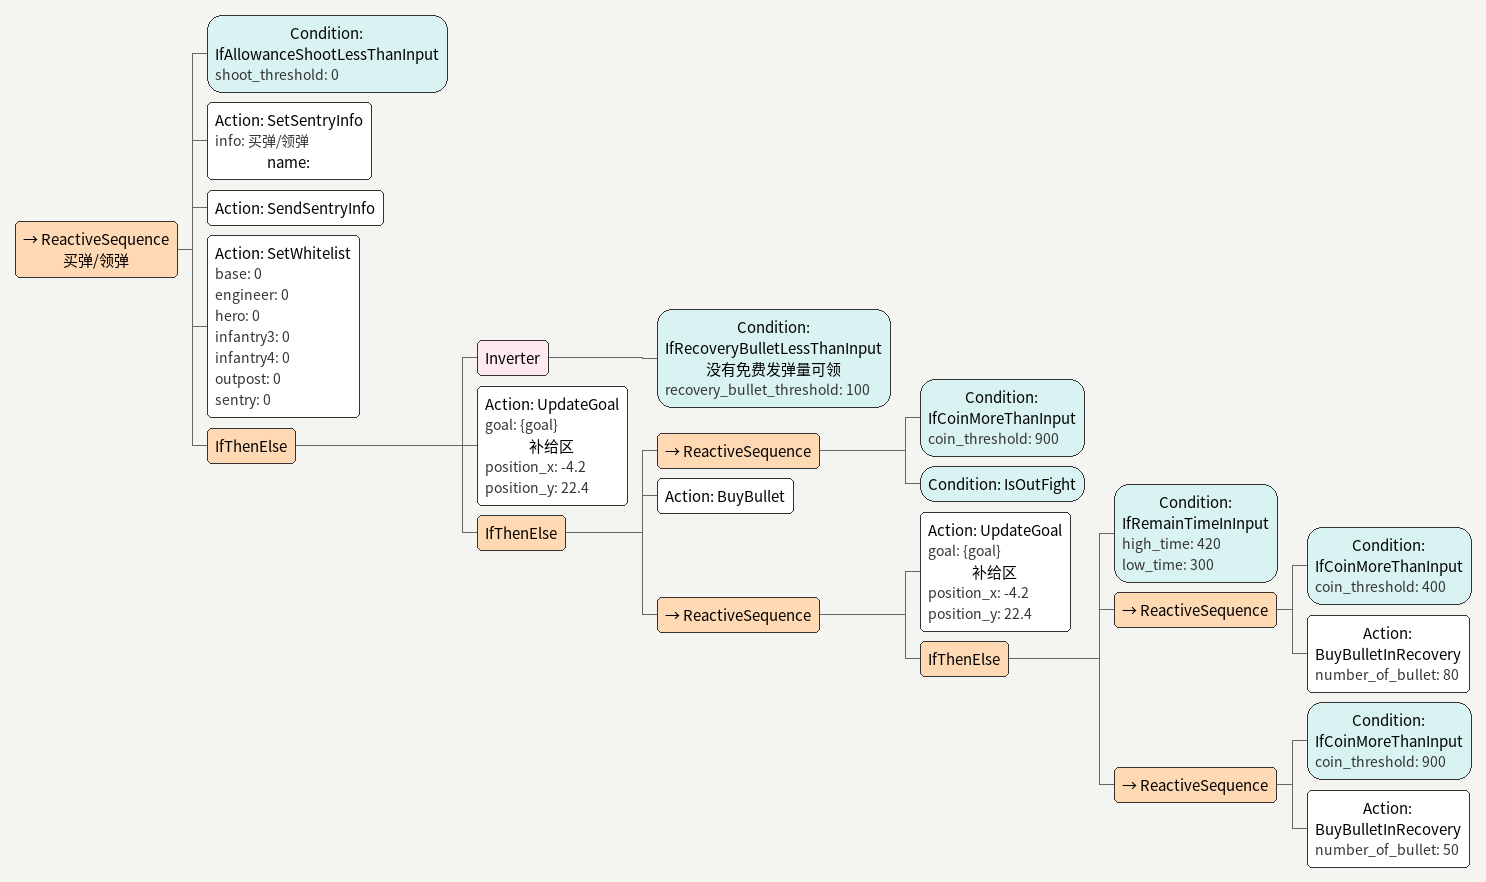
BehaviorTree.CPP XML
<ReactiveSequence name="买弹/领弹">
    <Condition ID="IfAllowanceShootLessThanInput" shoot_threshold="0"/>
    <Action ID="SetSentryInfo" info="买弹/领弹" name=""/>
    <Action ID="SendSentryInfo"/>
    <Action ID="SetWhitelist" base="0" engineer="0" hero="0" infantry3="0" infantry4="0" outpost="0" sentry="0"/>
    <IfThenElse>
        <Inverter>
            <Condition ID="IfRecoveryBulletLessThanInput" name="没有免费发弹量可领" recovery_bullet_threshold="100"/>
        </Inverter>
        <Action ID="UpdateGoal" goal="{goal}" name="补给区" position_x="-4.2" position_y="22.4"/>
        <IfThenElse>
            <ReactiveSequence>
                <Condition ID="IfCoinMoreThanInput" coin_threshold="900"/>
                <Condition ID="IsOutFight"/>
            </ReactiveSequence>
            <Action ID="BuyBullet"/>
            <ReactiveSequence>
                <Action ID="UpdateGoal" goal="{goal}" name="补给区" position_x="-4.2" position_y="22.4"/>
                <IfThenElse>
                    <Condition ID="IfRemainTimeInInput" high_time="420" low_time="300"/>
                    <ReactiveSequence>
                        <Condition ID="IfCoinMoreThanInput" coin_threshold="400"/>
                        <Action ID="BuyBulletInRecovery" number_of_bullet="80"/>
                    </ReactiveSequence>
                    <ReactiveSequence>
                        <Condition ID="IfCoinMoreThanInput" coin_threshold="900"/>
                        <Action ID="BuyBulletInRecovery" number_of_bullet="50"/>
                    </ReactiveSequence>
                </IfThenElse>
            </ReactiveSequence>
        </IfThenElse>
    </IfThenElse>
</ReactiveSequence>
